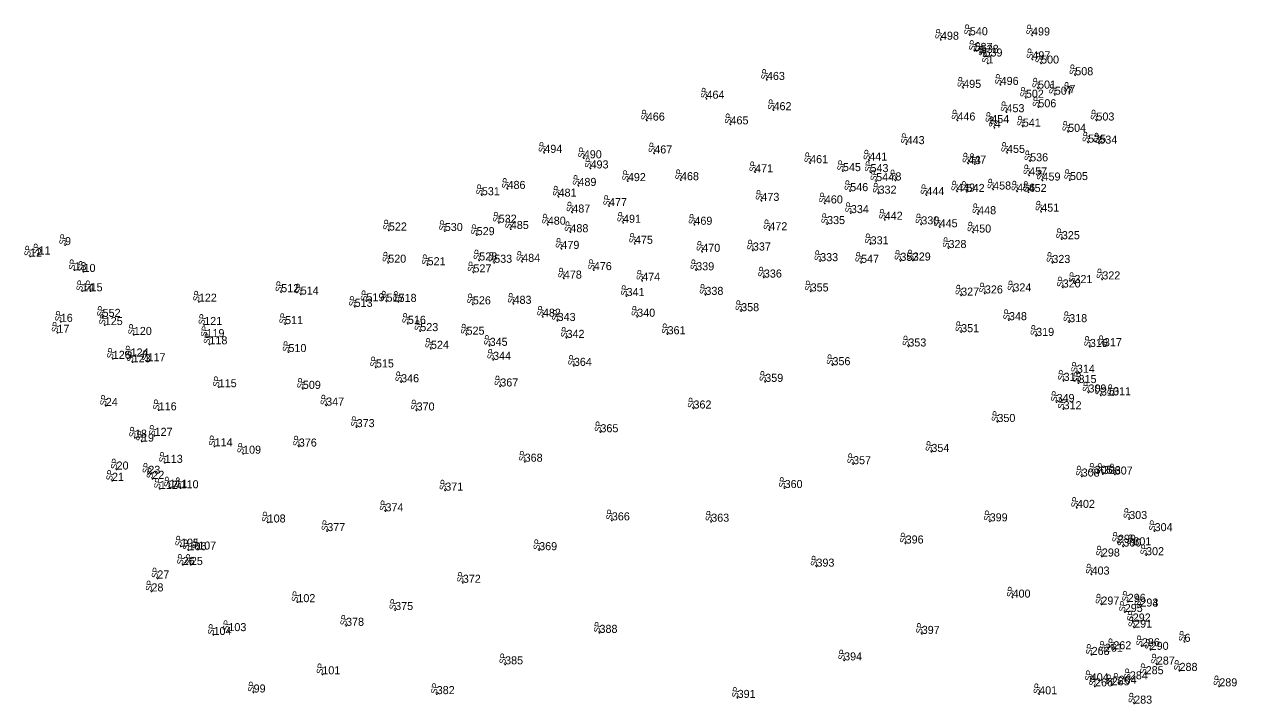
# Model space of a CAD drawing. Header units: inches. Extents: x 581926 to 582235, y 1538770 to 1539096.
# Drawn here: x 581925.9 to 582227.2, y 1538926.9 to 1539095.8 of the extents above; entities that cross this region are included whole.
import ezdxf

# ---------------------------------------------------------------- set-up
doc = ezdxf.new("R2010")
doc.units = ezdxf.units.IN
doc.header["$MEASUREMENT"] = 0
for name, color, linetype in [('XS_Code', 7, 'Continuous'), ('XS_Name', 7, 'Continuous'), ('XS_Point', 7, 'Continuous')]:
    doc.layers.add(name, color=color, linetype=linetype)
doc.styles.get("Standard").update_dxf_attribs({"font": 'THSarabun.ttf'})

msp = doc.modelspace()

# ---------------------------------------------------------------- linework, layer by layer
at = {"layer": 'XS_Point'}
for p in [(582153.7091, 1539091.952, -0.19), (582160.8839, 1539093.071, 0.82), (582176.3372, 1539093.024, -0.63), (582162.0645, 1539089.174, 0.76), (582163.5854, 1539088.676, 0.72), (582164.5192, 1539087.789, 0.21), (582165.319, 1539086.074, -0.07), (582176.4261, 1539087.081, -0.61), (582178.5859, 1539086.029, -0.95), (582110.4484, 1539081.953, -0.23), (582187.0849, 1539083.128, -8.53), (582159.2278, 1539079.994, -0.07), (582168.5393, 1539080.718, -0.07), (582177.8351, 1539079.802, -0.81), (582181.9959, 1539078.284, -3.83), (582185.6374, 1539078.726, -7.76), (582095.432, 1539077.295, -0.7), (582174.8116, 1539077.531, -0.69), (582177.9115, 1539075.159, -3.35), (582112.0911, 1539074.432, -0.33), (582169.9867, 1539073.929, -0.12), (582080.5943, 1539071.849, -0.46), (582101.4008, 1539070.918, -0.71), (582157.7983, 1539071.88, -0.02), (582166.207, 1539071.247, -0.04), (582167.0247, 1539070.066, -0.02), (582174.0505, 1539070.343, -0.11), (582192.3393, 1539071.858, -10.64), (582185.3097, 1539069.047, -7.15), (582190.2936, 1539066.366, -8.53), (582193.061, 1539066.12, -8.55), (582055.1186, 1539063.834, -0.7), (582082.4454, 1539063.68, -0.38), (582145.1785, 1539065.995, 0.07), (582170.1267, 1539063.818, -0.04), (582064.9277, 1539062.472, -0.63), (582121.1862, 1539061.259, -0.38), (582135.8734, 1539061.908, -0.11), (582160.4769, 1539061.148, -0.01), (582162.1247, 1539061.025, 0.13), (582175.8754, 1539061.724, -0.24), (582066.6107, 1539059.953, -0.48), (582107.5056, 1539058.988, -0.62), (582129.3464, 1539059.28, -0.09), (582136.1896, 1539059.039, 0.01), (582175.6279, 1539058.234, -0.03), (582045.9781, 1539054.855, -0.48), (582063.6018, 1539055.599, -0.53), (582075.8868, 1539056.801, -0.58), (582089.0869, 1539057.028, -0.62), (582131.1552, 1539054.306, -0.14), (582137.6021, 1539056.805, -0.14), (582142.3881, 1539056.962, -0.13), (582157.6993, 1539054.202, -0.05), (582160.093, 1539054.111, 0.38), (582166.6767, 1539054.703, -0.05), (582172.6503, 1539054.185, -0.04), (582175.4966, 1539054.09, -0.09), (582178.9492, 1539056.937, -0.74), (582185.7736, 1539057.057, -5.59), (582039.5944, 1539053.285, -0.68), (582058.6575, 1539052.934, -1.01), (582109.0761, 1539051.888, -0.56), (582124.8385, 1539051.254, -0.56), (582138.1963, 1539053.686, -0.13), (582150.0759, 1539053.309, -0.04), (582062.0778, 1539048.984, -0.63), (582071.2053, 1539050.597, -0.51), (582131.3133, 1539048.845, -0.23), (582162.9487, 1539048.57, -0.07), (582178.6272, 1539049.204, -0.18), (582043.7814, 1539046.463, -0.75), (582055.9788, 1539045.97, -0.81), (582074.6878, 1539046.448, -0.59), (582092.424, 1539045.946, -0.64), (582125.3957, 1539046.115, -0.28), (582139.7322, 1539047.195, -0.13), (582148.8195, 1539046.042, 0.01), (582153.3857, 1539045.326, -0.03), (582016.498, 1539044.522, -0.63), (582030.3804, 1539044.389, -0.38), (582038.3154, 1539043.367, -0.58), (582046.7902, 1539044.888, -0.68), (582061.605, 1539044.092, -0.63), (582111.0533, 1539044.574, -0.6), (582161.7139, 1539044.012, -0.31), (582183.7593, 1539042.362, -0.53), (581935.9938, 1539040.895, 0.04), (582059.368, 1539039.953, -0.81), (582077.6464, 1539041.222, -0.75), (582094.3768, 1539039.219, -0.56), (582106.966, 1539039.546, -0.37), (582136.2269, 1539041.089, -0.14), (582155.5759, 1539040.15, -0.03), (581927.2956, 1539038.048, 0.08), (581929.4125, 1539038.556, 0.18), (582016.3328, 1539036.524, -0.53), (582038.9558, 1539037.073, -0.67), (582042.6632, 1539036.499, -0.74), (582049.621, 1539036.724, -0.68), (582123.6796, 1539036.9, -0.21), (582133.8477, 1539036.486, -0.1), (582143.613, 1539036.983, -0.11), (582146.695, 1539037.056, -0.1), (582181.387, 1539036.45, -0.23), (581938.3529, 1539034.643, 0.02), (581940.5917, 1539034.216, 0.04), (582026.1171, 1539035.891, -0.43), (582037.5037, 1539034.113, 0.07), (582067.4237, 1539034.676, -0.83), (582092.8739, 1539034.632, -0.39), (582059.9762, 1539032.562, -0.81), (582079.4546, 1539032.017, -0.48), (582109.6972, 1539032.82, -0.28), (582183.9593, 1539030.352, -0.09), (582186.8904, 1539031.454, -0.17), (582193.8058, 1539032.36, -7.67), (581940.2424, 1539029.421, 0.04), (581942.3581, 1539029.399, 0.04), (581989.7281, 1539029.189, -0.45), (581994.5792, 1539028.596, -0.27), (582010.9096, 1539026.929, -0.72), (582075.5568, 1539028.227, -0.47), (582095.1547, 1539028.515, -0.3), (582121.3248, 1539029.37, -0.23), (582158.7248, 1539028.33, -0.14), (582164.6252, 1539028.873, -0.21), (582171.6983, 1539029.375, -0.13), (581969.2615, 1539026.825, -1.02), (582007.9832, 1539025.542, -0.68), (582015.909, 1539026.832, -0.72), (582018.9085, 1539026.774, -0.22), (582037.3689, 1539026.162, -0.28), (582047.4727, 1539026.291, -0.68), (582104.0474, 1539024.463, -0.22), (581934.9317, 1539021.816, 0.15), (581945.3382, 1539023.045, 0.05), (581945.8718, 1539021.017, -0.45), (581970.5868, 1539021.033, -0.93), (581990.6862, 1539021.246, -0.36), (582021.224, 1539021.31, -0.26), (582054.7634, 1539023.09, -0.64), (582058.4268, 1539022.029, -0.53), (582078.2105, 1539023.081, -0.31), (582170.6064, 1539022.228, -0.21), (582185.5791, 1539021.732, -0.28), (581934.1095, 1539019.103, 0.09), (581953.0973, 1539018.55, -0.8), (581971.1527, 1539018.011, -0.24), (582024.2966, 1539019.505, -0.31), (582035.7926, 1539018.617, -0.67), (582085.7553, 1539018.723, -0.28), (582158.7222, 1539019.244, -0.26), (582177.3711, 1539018.318, -0.35), (581971.8836, 1539016.217, -0.3), (582026.9462, 1539015.109, -0.62), (582041.5347, 1539015.84, -0.52), (582060.6431, 1539017.826, -0.37), (582145.597, 1539015.686, -0.33), (582190.7089, 1539015.568, -0.23), (582194.2031, 1539015.757, -6.77), (581947.8629, 1539012.613, -0.04), (581952.2932, 1539013.194, -0.78), (581956.5076, 1539012.022, -0.39), (581991.5239, 1539014.296, -0.36), (582042.382, 1539012.375, -0.46), (581952.8039, 1539011.77, -0.63), (582013.2687, 1539010.474, -0.71), (582062.4673, 1539010.861, -0.3), (582126.7393, 1539011.032, -0.34), (582187.4806, 1539009.15, -0.3), (582019.5215, 1539006.79, -0.42), (582110.0307, 1539006.886, -0.24), (582184.1872, 1539007.141, -0.35), (582187.8998, 1539006.587, 0.78), (581974.1944, 1539005.553, -0.54), (581995.1063, 1539005.147, -0.37), (582044.1793, 1539005.744, -0.43), (582190.3598, 1539004.251, 0.06), (582193.4801, 1539003.497, -0.14), (582196.4784, 1539003.565, -6.94), (581946.1383, 1539000.911, 0.18), (581959.2785, 1538999.812, -0.56), (582000.9042, 1539000.988, -0.35), (582092.1927, 1539000.261, -0.43), (582182.4383, 1539001.875, -0.57), (582184.1818, 1539000.075, -0.53), (582023.3815, 1538999.773, -0.39), (582167.7332, 1538996.912, -0.45), (582008.4745, 1538995.629, -0.45), (582069.0617, 1538994.357, -0.38), (581953.3669, 1538993.01, 0.12), (581955.1188, 1538992.032, 0.12), (581958.2584, 1538993.467, -0.44), (581973.1676, 1538990.856, -0.3), (581994.1083, 1538990.803, -0.41), (581980.2489, 1538989.024, -0.4), (582151.323, 1538989.466, -0.56), (581948.8047, 1538985.09, 0.12), (581960.7862, 1538986.746, -0.02), (582050.2371, 1538987.03, -0.46), (582131.8568, 1538986.414, -0.49), (581947.6693, 1538982.276, 0.05), (581956.6885, 1538984.032, 0.05), (581957.7035, 1538982.77, 0.05), (582188.684, 1538983.341, -0.68), (582191.8994, 1538984.039, -0.6), (582193.898, 1538983.961, -0.4), (582196.8955, 1538983.844, -0.3), (581959.5593, 1538980.273, -0.68), (581962.0112, 1538980.606, -0.28), (581964.7231, 1538980.426, -0.34), (582030.5041, 1538979.847, -0.54), (582114.846, 1538980.493, -0.49), (582015.6389, 1538974.703, -0.45), (582187.51, 1538975.554, -0.73), (582200.4949, 1538972.79, -0.12), (581986.361, 1538971.921, -0.54), (582001.1692, 1538969.776, -0.58), (582071.9075, 1538972.448, -0.55), (582096.6032, 1538972.12, -0.54), (582165.8128, 1538972.21, -0.58), (582206.8074, 1538969.766, -8.12), (582144.925, 1538966.696, -0.59), (582197.6992, 1538966.888, -0.76), (581964.8182, 1538965.917, -0.25), (581966.6931, 1538965.013, -0.61), (581969.1, 1538965.188, -0.58), (582053.8411, 1538965.036, -0.59), (582199.028, 1538965.938, -0.34), (582201.5178, 1538966.238, -0.28), (582204.6779, 1538963.785, -5.18), (581965.2523, 1538961.361, 0.05), (581967.2691, 1538961.358, 0.05), (582122.757, 1538960.946, -0.61), (582193.7018, 1538963.464, -0.68), (581958.9462, 1538957.996, 0.06), (582191.1384, 1538958.969, -0.77), (581957.4797, 1538954.782, 0.02), (582034.8615, 1538956.927, -0.61), (581993.7447, 1538952.112, -0.58), (582171.5041, 1538953.247, -0.74), (582200.1214, 1538952.191, -0.68), (582018.0452, 1538950.161, -0.62), (582193.5706, 1538951.507, -1.14), (582199.3835, 1538949.664, -1.44), (582203.2709, 1538951.023, -0.49), (582203.2709, 1538951.023, -0.49), (582005.8455, 1538946.236, -0.58), (582201.3668, 1538947.302, -0.68), (582201.7085, 1538945.781, -1.99), (581972.9033, 1538943.954, -0.3), (581976.5935, 1538944.908, -0.64), (582068.8325, 1538944.479, -0.72), (582148.9241, 1538944.22, -0.73), (582194.4328, 1538939.79, -1.35), (582196.5475, 1538940.403, -2.15), (582203.6288, 1538941.14, -2.92), (582205.8199, 1538940.257, -2.99), (582214.232, 1538942.253, -7.61), (582045.3748, 1538936.655, -0.8), (582129.6316, 1538937.629, -0.73), (582191.1504, 1538938.992, -0.81), (582207.3616, 1538936.595, -3.24), (581999.9493, 1538934.168, -0.71), (582204.5864, 1538934.198, -2.58), (582213.0044, 1538935.022, -5.88), (582190.9267, 1538932.454, -0.85), (582191.9769, 1538931.181, -0.78), (582196.132, 1538931.444, -1.08), (582197.8667, 1538931.82, -2.43), (582200.654, 1538932.92, -2.66), (582222.8849, 1538931.179, -9.78), (581982.8683, 1538929.656, -0.67), (582028.3752, 1538929.245, -0.84), (582103.1718, 1538928.305, -0.84), (582178.1194, 1538929.198, -0.81), (582201.731, 1538926.882, -2.22)]:
    msp.add_point(p, dxfattribs=at)

# ---------------------------------------------------------------- texts
at = {"layer": 'XS_Code'}
for p in [(582153.7091, 1539091.952, -0.19), (582160.8839, 1539093.071, 0.82), (582176.3372, 1539093.024, -0.63), (582162.0645, 1539089.174, 0.76), (582163.5854, 1539088.676, 0.72), (582164.5192, 1539087.789, 0.21), (582165.319, 1539086.074, -0.07), (582176.4261, 1539087.081, -0.61), (582178.5859, 1539086.029, -0.95), (582110.4484, 1539081.953, -0.23), (582187.0849, 1539083.128, -8.53), (582159.2278, 1539079.994, -0.07), (582168.5393, 1539080.718, -0.07), (582177.8351, 1539079.802, -0.81), (582185.6374, 1539078.726, -7.76), (582095.432, 1539077.295, -0.7), (582174.8116, 1539077.531, -0.69), (582181.9959, 1539078.284, -3.83), (582112.0911, 1539074.432, -0.33), (582169.9867, 1539073.929, -0.12), (582177.9115, 1539075.159, -3.35), (582080.5943, 1539071.849, -0.46), (582101.4008, 1539070.918, -0.71), (582157.7983, 1539071.88, -0.02), (582166.207, 1539071.247, -0.04), (582167.0247, 1539070.066, -0.02), (582174.0505, 1539070.343, -0.11), (582192.3393, 1539071.858, -10.64), (582185.3097, 1539069.047, -7.15), (582055.1186, 1539063.834, -0.7), (582082.4454, 1539063.68, -0.38), (582145.1785, 1539065.995, 0.07), (582170.1267, 1539063.818, -0.04), (582190.2936, 1539066.366, -8.53), (582193.061, 1539066.12, -8.55), (582064.9277, 1539062.472, -0.63), (582121.1862, 1539061.259, -0.38), (582135.8734, 1539061.908, -0.11), (582160.4769, 1539061.148, -0.01), (582162.1247, 1539061.025, 0.13), (582175.8754, 1539061.724, -0.24), (582066.6107, 1539059.953, -0.48), (582107.5056, 1539058.988, -0.62), (582129.3464, 1539059.28, -0.09), (582136.1896, 1539059.039, 0.01), (582175.6279, 1539058.234, -0.03), (582045.9781, 1539054.855, -0.48), (582063.6018, 1539055.599, -0.53), (582075.8868, 1539056.801, -0.58), (582089.0869, 1539057.028, -0.62), (582137.6021, 1539056.805, -0.14), (582142.3881, 1539056.962, -0.13), (582166.6767, 1539054.703, -0.05), (582178.9492, 1539056.937, -0.74), (582185.7736, 1539057.057, -5.59), (582039.5944, 1539053.285, -0.68), (582058.6575, 1539052.934, -1.01), (582109.0761, 1539051.888, -0.56), (582131.1552, 1539054.306, -0.14), (582138.1963, 1539053.686, -0.13), (582150.0759, 1539053.309, -0.04), (582157.6993, 1539054.202, -0.05), (582160.093, 1539054.111, 0.38), (582172.6503, 1539054.185, -0.04), (582175.4966, 1539054.09, -0.09), (582062.0778, 1539048.984, -0.63), (582071.2053, 1539050.597, -0.51), (582124.8385, 1539051.254, -0.56), (582131.3133, 1539048.845, -0.23), (582162.9487, 1539048.57, -0.07), (582178.6272, 1539049.204, -0.18), (582043.7814, 1539046.463, -0.75), (582055.9788, 1539045.97, -0.81), (582074.6878, 1539046.448, -0.59), (582092.424, 1539045.946, -0.64), (582125.3957, 1539046.115, -0.28), (582139.7322, 1539047.195, -0.13), (582148.8195, 1539046.042, 0.01), (582153.3857, 1539045.326, -0.03), (582016.498, 1539044.522, -0.63), (582030.3804, 1539044.389, -0.38), (582038.3154, 1539043.367, -0.58), (582046.7902, 1539044.888, -0.68), (582061.605, 1539044.092, -0.63), (582111.0533, 1539044.574, -0.6), (582161.7139, 1539044.012, -0.31), (582183.7593, 1539042.362, -0.53), (581935.9938, 1539040.895, 0.04), (582059.368, 1539039.953, -0.81), (582077.6464, 1539041.222, -0.75), (582106.966, 1539039.546, -0.37), (582136.2269, 1539041.089, -0.14), (582155.5759, 1539040.15, -0.03), (581927.2956, 1539038.048, 0.08), (581929.4125, 1539038.556, 0.18), (582016.3328, 1539036.524, -0.53), (582038.9558, 1539037.073, -0.67), (582042.6632, 1539036.499, -0.74), (582049.621, 1539036.724, -0.68), (582094.3768, 1539039.219, -0.56), (582123.6796, 1539036.9, -0.21), (582133.8477, 1539036.486, -0.1), (582143.613, 1539036.983, -0.11), (582146.695, 1539037.056, -0.1), (582181.387, 1539036.45, -0.23), (581938.3529, 1539034.643, 0.02), (581940.5917, 1539034.216, 0.04), (582026.1171, 1539035.891, -0.43), (582037.5037, 1539034.113, 0.07), (582067.4237, 1539034.676, -0.83), (582092.8739, 1539034.632, -0.39), (582059.9762, 1539032.562, -0.81), (582079.4546, 1539032.017, -0.48), (582109.6972, 1539032.82, -0.28), (582183.9593, 1539030.352, -0.09), (582186.8904, 1539031.454, -0.17), (582193.8058, 1539032.36, -7.67), (581940.2424, 1539029.421, 0.04), (581942.3581, 1539029.399, 0.04), (581989.7281, 1539029.189, -0.45), (581994.5792, 1539028.596, -0.27), (582075.5568, 1539028.227, -0.47), (582095.1547, 1539028.515, -0.3), (582121.3248, 1539029.37, -0.23), (582158.7248, 1539028.33, -0.14), (582164.6252, 1539028.873, -0.21), (582171.6983, 1539029.375, -0.13), (581969.2615, 1539026.825, -1.02), (582007.9832, 1539025.542, -0.68), (582010.9096, 1539026.929, -0.72), (582015.909, 1539026.832, -0.72), (582018.9085, 1539026.774, -0.22), (582037.3689, 1539026.162, -0.28), (582047.4727, 1539026.291, -0.68), (582104.0474, 1539024.463, -0.22), (581934.9317, 1539021.816, 0.15), (581945.3382, 1539023.045, 0.05), (581990.6862, 1539021.246, -0.36), (582021.224, 1539021.31, -0.26), (582054.7634, 1539023.09, -0.64), (582058.4268, 1539022.029, -0.53), (582078.2105, 1539023.081, -0.31), (582170.6064, 1539022.228, -0.21), (582185.5791, 1539021.732, -0.28), (581934.1095, 1539019.103, 0.09), (581945.8718, 1539021.017, -0.45), (581953.0973, 1539018.55, -0.8), (581970.5868, 1539021.033, -0.93), (582024.2966, 1539019.505, -0.31), (582035.7926, 1539018.617, -0.67), (582085.7553, 1539018.723, -0.28), (582158.7222, 1539019.244, -0.26), (582177.3711, 1539018.318, -0.35), (581971.1527, 1539018.011, -0.24), (581971.8836, 1539016.217, -0.3), (582041.5347, 1539015.84, -0.52), (582060.6431, 1539017.826, -0.37), (582145.597, 1539015.686, -0.33), (582190.7089, 1539015.568, -0.23), (582194.2031, 1539015.757, -6.77), (581947.8629, 1539012.613, -0.04), (581952.2932, 1539013.194, -0.78), (581991.5239, 1539014.296, -0.36), (582026.9462, 1539015.109, -0.62), (582042.382, 1539012.375, -0.46), (581952.8039, 1539011.77, -0.63), (581956.5076, 1539012.022, -0.39), (582013.2687, 1539010.474, -0.71), (582062.4673, 1539010.861, -0.3), (582126.7393, 1539011.032, -0.34), (582187.4806, 1539009.15, -0.3), (582019.5215, 1539006.79, -0.42), (582110.0307, 1539006.886, -0.24), (582184.1872, 1539007.141, -0.35), (582187.8998, 1539006.587, 0.78), (581974.1944, 1539005.553, -0.54), (581995.1063, 1539005.147, -0.37), (582044.1793, 1539005.744, -0.43), (582190.3598, 1539004.251, 0.06), (582193.4801, 1539003.497, -0.14), (582196.4784, 1539003.565, -6.94), (581946.1383, 1539000.911, 0.18), (582000.9042, 1539000.988, -0.35), (582092.1927, 1539000.261, -0.43), (582182.4383, 1539001.875, -0.57), (581959.2785, 1538999.812, -0.56), (582023.3815, 1538999.773, -0.39), (582184.1818, 1539000.075, -0.53), (582008.4745, 1538995.629, -0.45), (582069.0617, 1538994.357, -0.38), (582167.7332, 1538996.912, -0.45), (581953.3669, 1538993.01, 0.12), (581955.1188, 1538992.032, 0.12), (581958.2584, 1538993.467, -0.44), (581973.1676, 1538990.856, -0.3), (581980.2489, 1538989.024, -0.4), (581994.1083, 1538990.803, -0.41), (582151.323, 1538989.466, -0.56), (581948.8047, 1538985.09, 0.12), (581960.7862, 1538986.746, -0.02), (582050.2371, 1538987.03, -0.46), (582131.8568, 1538986.414, -0.49), (581947.6693, 1538982.276, 0.05), (581956.6885, 1538984.032, 0.05), (581957.7035, 1538982.77, 0.05), (582188.684, 1538983.341, -0.68), (582191.8994, 1538984.039, -0.6), (582193.898, 1538983.961, -0.4), (582196.8955, 1538983.844, -0.3), (581959.5593, 1538980.273, -0.68), (581962.0112, 1538980.606, -0.28), (581964.7231, 1538980.426, -0.34), (582030.5041, 1538979.847, -0.54), (582114.846, 1538980.493, -0.49), (582015.6389, 1538974.703, -0.45), (582187.51, 1538975.554, -0.73), (581986.361, 1538971.921, -0.54), (582071.9075, 1538972.448, -0.55), (582096.6032, 1538972.12, -0.54), (582165.8128, 1538972.21, -0.58), (582200.4949, 1538972.79, -0.12), (582001.1692, 1538969.776, -0.58), (582206.8074, 1538969.766, -8.12), (581964.8182, 1538965.917, -0.25), (581966.6931, 1538965.013, -0.61), (581969.1, 1538965.188, -0.58), (582053.8411, 1538965.036, -0.59), (582144.925, 1538966.696, -0.59), (582197.6992, 1538966.888, -0.76), (582199.028, 1538965.938, -0.34), (582201.5178, 1538966.238, -0.28), (581965.2523, 1538961.361, 0.05), (581967.2691, 1538961.358, 0.05), (582122.757, 1538960.946, -0.61), (582193.7018, 1538963.464, -0.68), (582204.6779, 1538963.785, -5.18), (581958.9462, 1538957.996, 0.06), (582191.1384, 1538958.969, -0.77), (582034.8615, 1538956.927, -0.61), (581957.4797, 1538954.782, 0.02), (581993.7447, 1538952.112, -0.58), (582171.5041, 1538953.247, -0.74), (582200.1214, 1538952.191, -0.68), (582018.0452, 1538950.161, -0.62), (582193.5706, 1538951.507, -1.14), (582199.3835, 1538949.664, -1.44), (582203.2709, 1538951.023, -0.49), (582203.2709, 1538951.023, -0.49), (582005.8455, 1538946.236, -0.58), (582201.3668, 1538947.302, -0.68), (581972.9033, 1538943.954, -0.3), (581976.5935, 1538944.908, -0.64), (582068.8325, 1538944.479, -0.72), (582148.9241, 1538944.22, -0.73), (582201.7085, 1538945.781, -1.99), (582196.5475, 1538940.403, -2.15), (582203.6288, 1538941.14, -2.92), (582205.8199, 1538940.257, -2.99), (582214.232, 1538942.253, -7.61), (582129.6316, 1538937.629, -0.73), (582191.1504, 1538938.992, -0.81), (582194.4328, 1538939.79, -1.35), (581999.9493, 1538934.168, -0.71), (582045.3748, 1538936.655, -0.8), (582204.5864, 1538934.198, -2.58), (582207.3616, 1538936.595, -3.24), (582213.0044, 1538935.022, -5.88), (582190.9267, 1538932.454, -0.85), (582191.9769, 1538931.181, -0.78), (582196.132, 1538931.444, -1.08), (582197.8667, 1538931.82, -2.43), (582200.654, 1538932.92, -2.66), (582222.8849, 1538931.179, -9.78), (581982.8683, 1538929.656, -0.67), (582028.3752, 1538929.245, -0.84), (582103.1718, 1538928.305, -0.84), (582178.1194, 1538929.198, -0.81), (582201.731, 1538926.882, -2.22)]:
    msp.add_text('SP', height=1.5, rotation=81, dxfattribs=at).set_placement(p)
at = {"layer": 'XS_Name'}
for s, p in [('498', (582153.7091, 1539091.952, -0.19)), ('540', (582160.8839, 1539093.071, 0.82)), ('499', (582176.3372, 1539093.024, -0.63)), ('537', (582162.0645, 1539089.174, 0.76)), ('538', (582163.5854, 1539088.676, 0.72)), ('539', (582164.5192, 1539087.789, 0.21)), ('1', (582165.319, 1539086.074, -0.07)), ('497', (582176.4261, 1539087.081, -0.61)), ('500', (582178.5859, 1539086.029, -0.95)), ('508', (582187.0849, 1539083.128, -8.53)), ('463', (582110.4484, 1539081.953, -0.23)), ('495', (582159.2278, 1539079.994, -0.07)), ('496', (582168.5393, 1539080.718, -0.07)), ('501', (582177.8351, 1539079.802, -0.81)), ('464', (582095.432, 1539077.295, -0.7)), ('502', (582174.8116, 1539077.531, -0.69)), ('507', (582181.9959, 1539078.284, -3.83)), ('7', (582185.6374, 1539078.726, -7.76)), ('462', (582112.0911, 1539074.432, -0.33)), ('453', (582169.9867, 1539073.929, -0.12)), ('506', (582177.9115, 1539075.159, -3.35)), ('466', (582080.5943, 1539071.849, -0.46)), ('465', (582101.4008, 1539070.918, -0.71)), ('446', (582157.7983, 1539071.88, -0.02)), ('454', (582166.207, 1539071.247, -0.04)), ('541', (582174.0505, 1539070.343, -0.11)), ('503', (582192.3393, 1539071.858, -10.64)), ('4', (582167.0247, 1539070.066, -0.02)), ('504', (582185.3097, 1539069.047, -7.15)), ('443', (582145.1785, 1539065.995, 0.07)), ('535', (582190.2936, 1539066.366, -8.53)), ('534', (582193.061, 1539066.12, -8.55)), ('494', (582055.1186, 1539063.834, -0.7)), ('490', (582064.9277, 1539062.472, -0.63)), ('467', (582082.4454, 1539063.68, -0.38)), ('461', (582121.1862, 1539061.259, -0.38)), ('441', (582135.8734, 1539061.908, -0.11)), ('447', (582160.4769, 1539061.148, -0.01)), ('455', (582170.1267, 1539063.818, -0.04)), ('536', (582175.8754, 1539061.724, -0.24)), ('493', (582066.6107, 1539059.953, -0.48)), ('471', (582107.5056, 1539058.988, -0.62)), ('545', (582129.3464, 1539059.28, -0.09)), ('543', (582136.1896, 1539059.039, 0.01)), ('3', (582162.1247, 1539061.025, 0.13)), ('457', (582175.6279, 1539058.234, -0.03)), ('489', (582063.6018, 1539055.599, -0.53)), ('492', (582075.8868, 1539056.801, -0.58)), ('468', (582089.0869, 1539057.028, -0.62)), ('544', (582137.6021, 1539056.805, -0.14)), ('8', (582142.3881, 1539056.962, -0.13)), ('459', (582178.9492, 1539056.937, -0.74)), ('505', (582185.7736, 1539057.057, -5.59)), ('531', (582039.5944, 1539053.285, -0.68)), ('486', (582045.9781, 1539054.855, -0.48)), ('481', (582058.6575, 1539052.934, -1.01)), ('546', (582131.1552, 1539054.306, -0.14)), ('332', (582138.1963, 1539053.686, -0.13)), ('444', (582150.0759, 1539053.309, -0.04)), ('449', (582157.6993, 1539054.202, -0.05)), ('542', (582160.093, 1539054.111, 0.38)), ('458', (582166.6767, 1539054.703, -0.05)), ('456', (582172.6503, 1539054.185, -0.04)), ('452', (582175.4966, 1539054.09, -0.09)), ('477', (582071.2053, 1539050.597, -0.51)), ('473', (582109.0761, 1539051.888, -0.56)), ('460', (582124.8385, 1539051.254, -0.56)), ('451', (582178.6272, 1539049.204, -0.18)), ('532', (582043.7814, 1539046.463, -0.75)), ('487', (582062.0778, 1539048.984, -0.63)), ('491', (582074.6878, 1539046.448, -0.59)), ('335', (582125.3957, 1539046.115, -0.28)), ('334', (582131.3133, 1539048.845, -0.23)), ('442', (582139.7322, 1539047.195, -0.13)), ('330', (582148.8195, 1539046.042, 0.01)), ('448', (582162.9487, 1539048.57, -0.07)), ('522', (582016.498, 1539044.522, -0.63)), ('530', (582030.3804, 1539044.389, -0.38)), ('529', (582038.3154, 1539043.367, -0.58)), ('485', (582046.7902, 1539044.888, -0.68)), ('480', (582055.9788, 1539045.97, -0.81)), ('488', (582061.605, 1539044.092, -0.63)), ('469', (582092.424, 1539045.946, -0.64)), ('472', (582111.0533, 1539044.574, -0.6)), ('445', (582153.3857, 1539045.326, -0.03)), ('450', (582161.7139, 1539044.012, -0.31)), ('9', (581935.9938, 1539040.895, 0.04)), ('475', (582077.6464, 1539041.222, -0.75)), ('331', (582136.2269, 1539041.089, -0.14)), ('328', (582155.5759, 1539040.15, -0.03)), ('325', (582183.7593, 1539042.362, -0.53)), ('12', (581927.2956, 1539038.048, 0.08)), ('11', (581929.4125, 1539038.556, 0.18)), ('528', (582038.9558, 1539037.073, -0.67)), ('479', (582059.368, 1539039.953, -0.81)), ('470', (582094.3768, 1539039.219, -0.56)), ('337', (582106.966, 1539039.546, -0.37)), ('352', (582143.613, 1539036.983, -0.11)), ('329', (582146.695, 1539037.056, -0.1)), ('13', (581938.3529, 1539034.643, 0.02)), ('10', (581940.5917, 1539034.216, 0.04)), ('520', (582016.3328, 1539036.524, -0.53)), ('521', (582026.1171, 1539035.891, -0.43)), ('527', (582037.5037, 1539034.113, 0.07)), ('533', (582042.6632, 1539036.499, -0.74)), ('484', (582049.621, 1539036.724, -0.68)), ('476', (582067.4237, 1539034.676, -0.83)), ('339', (582092.8739, 1539034.632, -0.39)), ('333', (582123.6796, 1539036.9, -0.21)), ('547', (582133.8477, 1539036.486, -0.1)), ('323', (582181.387, 1539036.45, -0.23)), ('478', (582059.9762, 1539032.562, -0.81)), ('474', (582079.4546, 1539032.017, -0.48)), ('336', (582109.6972, 1539032.82, -0.28)), ('321', (582186.8904, 1539031.454, -0.17)), ('322', (582193.8058, 1539032.36, -7.67)), ('14', (581940.2424, 1539029.421, 0.04)), ('15', (581942.3581, 1539029.399, 0.04)), ('512', (581989.7281, 1539029.189, -0.45)), ('514', (581994.5792, 1539028.596, -0.27)), ('341', (582075.5568, 1539028.227, -0.47)), ('338', (582095.1547, 1539028.515, -0.3)), ('355', (582121.3248, 1539029.37, -0.23)), ('327', (582158.7248, 1539028.33, -0.14)), ('326', (582164.6252, 1539028.873, -0.21)), ('324', (582171.6983, 1539029.375, -0.13)), ('320', (582183.9593, 1539030.352, -0.09)), ('122', (581969.2615, 1539026.825, -1.02)), ('513', (582007.9832, 1539025.542, -0.68)), ('519', (582010.9096, 1539026.929, -0.72)), ('517', (582015.909, 1539026.832, -0.72)), ('518', (582018.9085, 1539026.774, -0.22)), ('526', (582037.3689, 1539026.162, -0.28)), ('483', (582047.4727, 1539026.291, -0.68)), ('552', (581945.3382, 1539023.045, 0.05)), ('482', (582054.7634, 1539023.09, -0.64)), ('343', (582058.4268, 1539022.029, -0.53)), ('340', (582078.2105, 1539023.081, -0.31)), ('358', (582104.0474, 1539024.463, -0.22)), ('348', (582170.6064, 1539022.228, -0.21)), ('17', (581934.1095, 1539019.103, 0.09)), ('16', (581934.9317, 1539021.816, 0.15)), ('125', (581945.8718, 1539021.017, -0.45)), ('121', (581970.5868, 1539021.033, -0.93)), ('511', (581990.6862, 1539021.246, -0.36)), ('516', (582021.224, 1539021.31, -0.26)), ('523', (582024.2966, 1539019.505, -0.31)), ('351', (582158.7222, 1539019.244, -0.26)), ('318', (582185.5791, 1539021.732, -0.28)), ('120', (581953.0973, 1539018.55, -0.8)), ('119', (581971.1527, 1539018.011, -0.24)), ('118', (581971.8836, 1539016.217, -0.3)), ('525', (582035.7926, 1539018.617, -0.67)), ('342', (582060.6431, 1539017.826, -0.37)), ('361', (582085.7553, 1539018.723, -0.28)), ('319', (582177.3711, 1539018.318, -0.35)), ('124', (581952.2932, 1539013.194, -0.78)), ('510', (581991.5239, 1539014.296, -0.36)), ('524', (582026.9462, 1539015.109, -0.62)), ('345', (582041.5347, 1539015.84, -0.52)), ('353', (582145.597, 1539015.686, -0.33)), ('316', (582190.7089, 1539015.568, -0.23)), ('317', (582194.2031, 1539015.757, -6.77)), ('126', (581947.8629, 1539012.613, -0.04)), ('123', (581952.8039, 1539011.77, -0.63)), ('117', (581956.5076, 1539012.022, -0.39)), ('515', (582013.2687, 1539010.474, -0.71)), ('344', (582042.382, 1539012.375, -0.46)), ('364', (582062.4673, 1539010.861, -0.3)), ('356', (582126.7393, 1539011.032, -0.34)), ('359', (582110.0307, 1539006.886, -0.24)), ('313', (582184.1872, 1539007.141, -0.35)), ('314', (582187.4806, 1539009.15, -0.3)), ('115', (581974.1944, 1539005.553, -0.54)), ('509', (581995.1063, 1539005.147, -0.37)), ('346', (582019.5215, 1539006.79, -0.42)), ('367', (582044.1793, 1539005.744, -0.43)), ('315', (582187.8998, 1539006.587, 0.78)), ('309', (582190.3598, 1539004.251, 0.06)), ('24', (581946.1383, 1539000.911, 0.18)), ('347', (582000.9042, 1539000.988, -0.35)), ('349', (582182.4383, 1539001.875, -0.57)), ('310', (582193.4801, 1539003.497, -0.14)), ('311', (582196.4784, 1539003.565, -6.94)), ('116', (581959.2785, 1538999.812, -0.56)), ('370', (582023.3815, 1538999.773, -0.39)), ('362', (582092.1927, 1539000.261, -0.43)), ('312', (582184.1818, 1539000.075, -0.53)), ('373', (582008.4745, 1538995.629, -0.45)), ('350', (582167.7332, 1538996.912, -0.45)), ('18', (581953.3669, 1538993.01, 0.12)), ('19', (581955.1188, 1538992.032, 0.12)), ('127', (581958.2584, 1538993.467, -0.44)), ('365', (582069.0617, 1538994.357, -0.38)), ('114', (581973.1676, 1538990.856, -0.3)), ('109', (581980.2489, 1538989.024, -0.4)), ('376', (581994.1083, 1538990.803, -0.41)), ('354', (582151.323, 1538989.466, -0.56)), ('113', (581960.7862, 1538986.746, -0.02)), ('368', (582050.2371, 1538987.03, -0.46)), ('357', (582131.8568, 1538986.414, -0.49)), ('20', (581948.8047, 1538985.09, 0.12)), ('23', (581956.6885, 1538984.032, 0.05)), ('22', (581957.7035, 1538982.77, 0.05)), ('308', (582188.684, 1538983.341, -0.68)), ('305', (582191.8994, 1538984.039, -0.6)), ('306', (582193.898, 1538983.961, -0.4)), ('307', (582196.8955, 1538983.844, -0.3)), ('21', (581947.6693, 1538982.276, 0.05)), ('112', (581959.5593, 1538980.273, -0.68)), ('111', (581962.0112, 1538980.606, -0.28)), ('110', (581964.7231, 1538980.426, -0.34)), ('371', (582030.5041, 1538979.847, -0.54)), ('360', (582114.846, 1538980.493, -0.49)), ('374', (582015.6389, 1538974.703, -0.45)), ('402', (582187.51, 1538975.554, -0.73)), ('108', (581986.361, 1538971.921, -0.54)), ('366', (582071.9075, 1538972.448, -0.55)), ('363', (582096.6032, 1538972.12, -0.54)), ('399', (582165.8128, 1538972.21, -0.58)), ('303', (582200.4949, 1538972.79, -0.12)), ('377', (582001.1692, 1538969.776, -0.58)), ('304', (582206.8074, 1538969.766, -8.12)), ('105', (581964.8182, 1538965.917, -0.25)), ('106', (581966.6931, 1538965.013, -0.61)), ('107', (581969.1, 1538965.188, -0.58)), ('369', (582053.8411, 1538965.036, -0.59)), ('396', (582144.925, 1538966.696, -0.59)), ('299', (582197.6992, 1538966.888, -0.76)), ('300', (582199.028, 1538965.938, -0.34)), ('301', (582201.5178, 1538966.238, -0.28)), ('298', (582193.7018, 1538963.464, -0.68)), ('302', (582204.6779, 1538963.785, -5.18)), ('26', (581965.2523, 1538961.361, 0.05)), ('25', (581967.2691, 1538961.358, 0.05)), ('393', (582122.757, 1538960.946, -0.61)), ('403', (582191.1384, 1538958.969, -0.77)), ('27', (581958.9462, 1538957.996, 0.06)), ('372', (582034.8615, 1538956.927, -0.61)), ('28', (581957.4797, 1538954.782, 0.02)), ('400', (582171.5041, 1538953.247, -0.74)), ('102', (581993.7447, 1538952.112, -0.58)), ('375', (582018.0452, 1538950.161, -0.62)), ('297', (582193.5706, 1538951.507, -1.14)), ('295', (582199.3835, 1538949.664, -1.44)), ('296', (582200.1214, 1538952.191, -0.68)), ('293', (582203.2709, 1538951.023, -0.49)), ('294', (582203.2709, 1538951.023, -0.49)), ('292', (582201.3668, 1538947.302, -0.68)), ('104', (581972.9033, 1538943.954, -0.3)), ('103', (581976.5935, 1538944.908, -0.64)), ('378', (582005.8455, 1538946.236, -0.58)), ('388', (582068.8325, 1538944.479, -0.72)), ('397', (582148.9241, 1538944.22, -0.73)), ('291', (582201.7085, 1538945.781, -1.99)), ('286', (582203.6288, 1538941.14, -2.92)), ('6', (582214.232, 1538942.253, -7.61)), ('394', (582129.6316, 1538937.629, -0.73)), ('263', (582191.1504, 1538938.992, -0.81)), ('261', (582194.4328, 1538939.79, -1.35)), ('262', (582196.5475, 1538940.403, -2.15)), ('290', (582205.8199, 1538940.257, -2.99)), ('385', (582045.3748, 1538936.655, -0.8)), ('287', (582207.3616, 1538936.595, -3.24)), ('288', (582213.0044, 1538935.022, -5.88)), ('101', (581999.9493, 1538934.168, -0.71)), ('404', (582190.9267, 1538932.454, -0.85)), ('264', (582197.8667, 1538931.82, -2.43)), ('284', (582200.654, 1538932.92, -2.66)), ('285', (582204.5864, 1538934.198, -2.58)), ('99', (581982.8683, 1538929.656, -0.67)), ('382', (582028.3752, 1538929.245, -0.84)), ('401', (582178.1194, 1538929.198, -0.81)), ('266', (582191.9769, 1538931.181, -0.78)), ('265', (582196.132, 1538931.444, -1.08)), ('289', (582222.8849, 1538931.179, -9.78)), ('391', (582103.1718, 1538928.305, -0.84)), ('283', (582201.731, 1538926.882, -2.22))]:
    msp.add_text(s, height=2, dxfattribs=at).set_placement(p)

doc.saveas('drawing.dxf')
